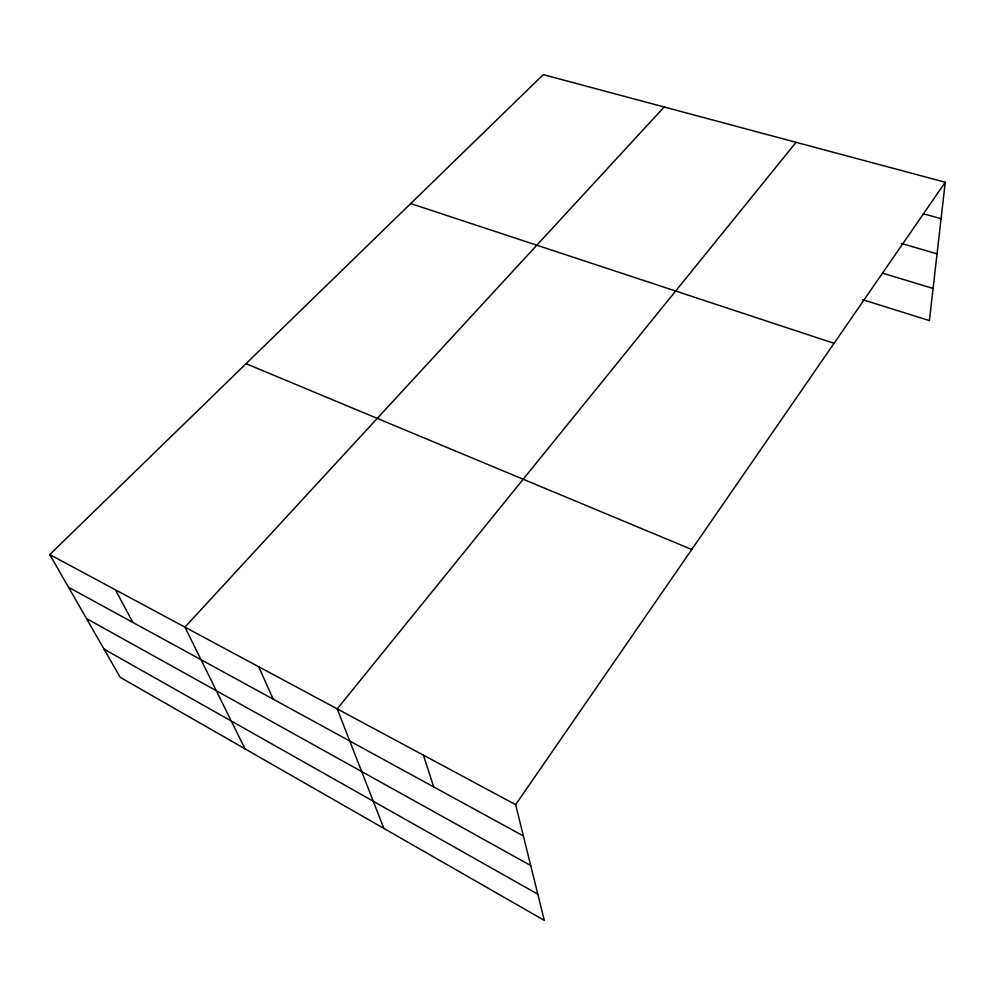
<?xml version="1.0" encoding="UTF-8"?>
<svg xmlns="http://www.w3.org/2000/svg" width="995" height="995" viewBox="0 0 995 995"><rect width="100%" height="100%" fill="white"/><g stroke="black" fill="none" stroke-linecap="round" stroke-linejoin="round"><path stroke-width="1.49" d="M49.75 554.563L515.634 804.669L544.302 920.363L120.184 677.309L49.75 554.563L543.282 74.637L945.25 182.234L929.405 320.589L862.764 299.731M515.634 804.669L945.25 182.234M796.1 142.31L337.205 708.875L383.883 828.437M664.162 106.987L184.933 627.136L245.019 748.849M923.173 213.689L941.071 218.701M901.358 243.452L937.054 253.837M882.664 273.202L933.086 288.45M410.686 203.565L834.059 343.325M246.039 363.685L691.749 549.501M68.518 587.261L523.382 835.949M86.465 618.542L530.721 865.55M104.015 649.113L537.822 894.207M115.395 589.799L132.895 622.46M258.737 666.75L273.165 699.149M423.41 755.168L433.733 786.933"/></g></svg>
